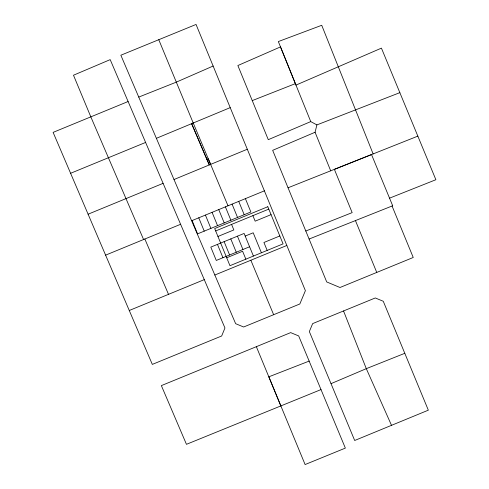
<?xml version="1.0" encoding="UTF-8"?>
<svg xmlns="http://www.w3.org/2000/svg" width="489" height="489" viewBox="0 0 489 489"><rect width="100%" height="100%" fill="white"/><g stroke="black" fill="none" stroke-linecap="round" stroke-linejoin="round"><path stroke-width="0.73" d="M330.692 170.814L315.075 132.262L316.896 124.909L399.868 92.647M213.137 66.027L176.113 82.219L138.748 97.085M228.002 205.79L193.228 123.014L191.645 123.68L206.884 159.316L208.241 158.742L210.631 164.39M310.753 121.602L268.284 139.671L237.862 65.538L280.503 46.895L310.753 121.602L316.896 124.909M315.075 132.262L272.666 150.331L326.713 281.939L339.996 287.501L413.236 257.477L392.062 206.022M331.035 383.645L366.304 368.663L404.794 353.309L428.333 410.179L354.69 440.491L309.341 331.585L312.654 323.602L375.289 297.96L383.272 301.273L404.794 353.309M156.382 138.314L235.643 323.687L243.65 327L299.83 303.981L305.393 290.674L196.052 24.45L120.856 55.22L156.382 138.314L230.221 107.629M174.011 179.518L247.312 149.237M128.112 101.523L53.118 132.378L152.317 364.403L221.664 335.992L224.952 327.985L110.196 59.627L73.491 75.214L90.832 116.877L143.589 239.531M70.605 173.289L145.606 142.433M88.093 214.206L163.094 183.344M105.612 255.148L180.612 224.286M191.615 220.747L264.396 190.838M215.673 230.942L268.785 209.115M217.947 236.462L233.84 229.934L231.572 224.408M271.059 214.64L255.16 221.169L252.892 215.649M245.197 236.071L253.192 232.788L261.407 252.776M249.592 246.762L216.279 260.448L210.802 247.122L244.115 233.436L253.412 256.059M226.707 257.782L242.599 251.254L245.857 259.164M279.818 235.961L263.919 242.489L267.171 250.405M214.836 275.026L286.841 245.466M129.267 310.491L204.261 279.635M321.01 389.58L186.456 444.324L161.364 385.607L290.674 332.618L298.681 335.937L345.356 448.101L305.105 464.55L256.358 346.683M288.052 187.782L417.844 136.125M305.796 231.028L352.153 212.617L334.378 169.371L371.518 154.567L392.691 205.765L309.079 239.042M389.556 198.155L435.882 179.72L381.426 48.136L295.973 85.098L278.339 41.565L321.731 25.287L373.131 153.931M252.263 100.6L295.399 83.631M309.17 361.09L268.834 376.817L280.845 405.919M391.512 425.338L366.304 368.663L343.541 310.955M206.884 159.316L209.304 164.934L191.645 123.68M144.854 239.011L168.509 294.36M193.228 123.014L158.772 39.719M250.851 260.246L273.644 314.702M355.442 220.6L376.762 272.434M245.392 198.644L250.869 211.969L197.568 233.87L192.098 220.545M238.73 201.382L244.207 214.708M232.067 204.121L237.544 217.446M225.405 206.859L230.881 220.184M237.452 236.175L242.929 249.5M218.742 209.598L224.219 222.923M230.79 238.913L236.266 252.238M212.079 212.336L217.556 225.661M224.127 241.652L229.604 254.971M205.423 215.074L210.893 228.4M217.464 244.384L222.941 257.709M198.76 217.813L204.231 231.132M267.807 206.725L214.689 228.546L229.958 265.698L283.07 243.877L267.807 206.725"/></g></svg>
